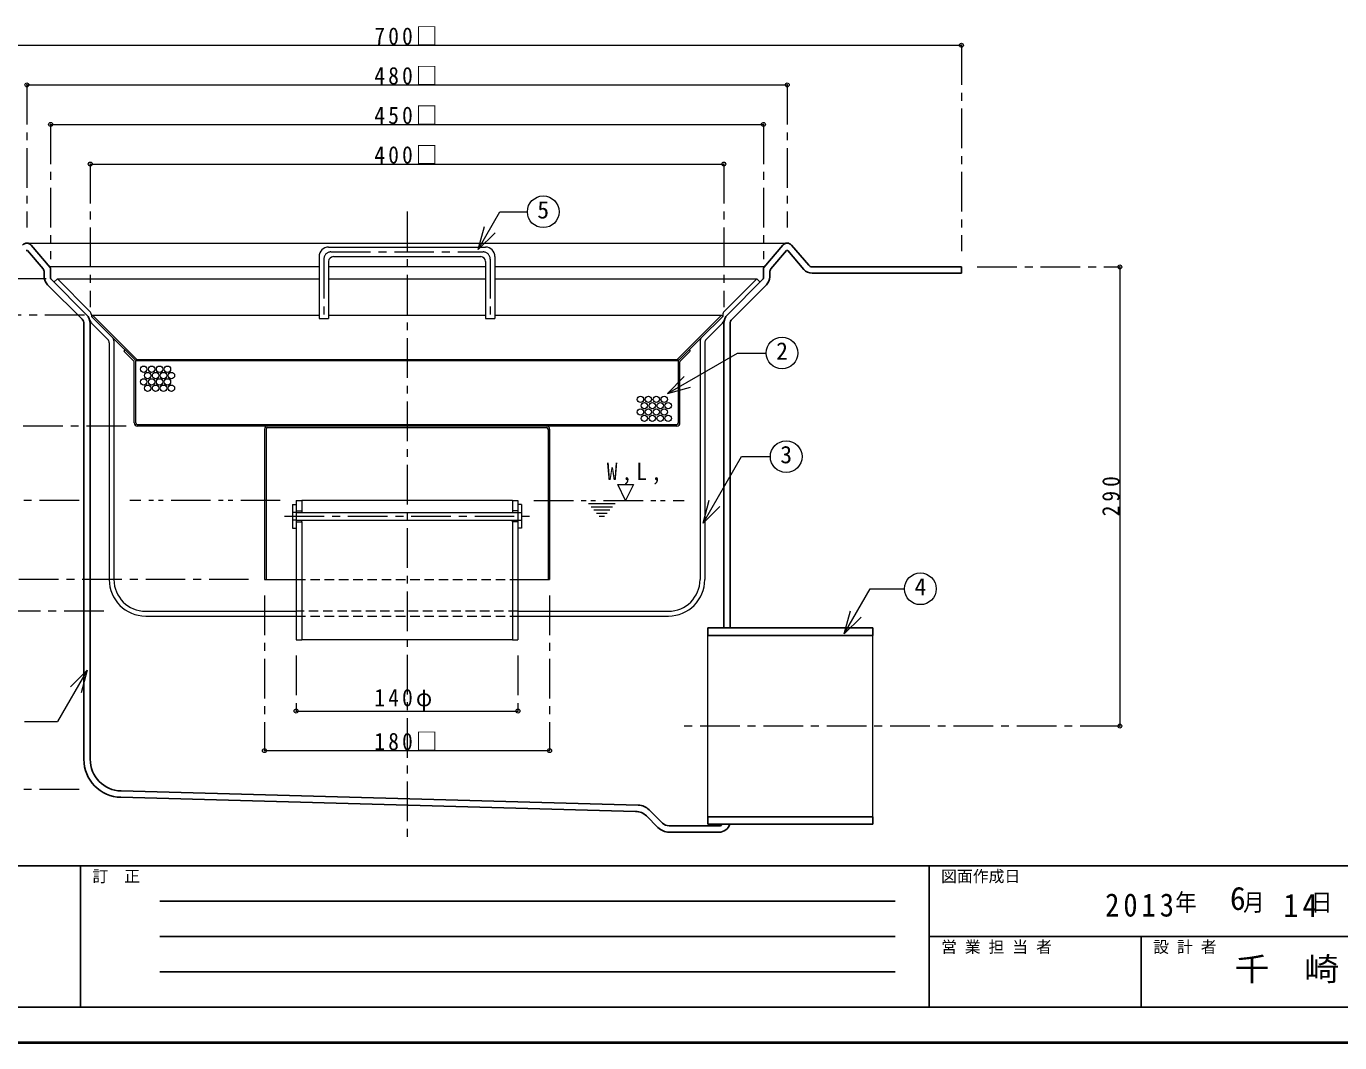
# Model space of a CAD drawing. Units: millimetres at full size, sheet at 1:5; details may follow other scales. Extents: x -1057 to 968, y -699 to 706.
# Drawn here: x -642 to 187, y -699 to -57 of the extents above; entities that cross this region are included whole.
import ezdxf
from ezdxf.enums import TextEntityAlignment as Align

# ---------------------------------------------------------------- set-up
doc = ezdxf.new("R2010")
doc.units = ezdxf.units.MM
doc.header["$LTSCALE"] = 5
doc.header["$PDMODE"] = 32
doc.header["$PDSIZE"] = 2.5
for name, pattern in [('CHAIN1', [8, 5, -1, 1, -1]), ('DASHED1', [1.8, 1.2, -0.6]), ('DOUBLE_CHAIN1', [8.8, 5, -1, 0.6, -0.6, 0.6, -1])]:
    doc.linetypes.add(name, pattern=pattern)
doc.layers.add('0-0_ﾚｲﾔ1', color=7, linetype='Continuous', lineweight=18)
doc.styles.add('ＭＳ ゴシック', font='')
doc.styles.get('ＭＳ ゴシック').set_extended_font_data('MS Gothic')

msp = doc.modelspace()

# ---------------------------------------------------------------- linework, layer by layer
at = {"layer": '0-0_ﾚｲﾔ1', "color": 4, "lineweight": 9}
for p, q in [((-751.961, -69.318), (-51.961, -69.318)), ((-641.961, -94.318), (-161.961, -94.318)), ((-626.961, -119.318), (-176.961, -119.318)), ((-601.961, -144.318), (-201.961, -144.318)), ((-451.461, -196.818), (-352.461, -196.818)), ((-457.461, -202.818), (-457.461, -241.818)), ((-451.461, -205.818), (-451.461, -241.818)), ((-448.461, -202.818), (-355.461, -202.818)), ((-352.461, -205.818), (-352.461, -241.818)), ((-346.461, -202.818), (-346.461, -241.818)), ((-457.461, -209.318), (-627.501, -209.318)), ((-352.461, -209.318), (-451.461, -209.318)), ((-176.421, -209.318), (-346.461, -209.318)), ((48.039, -209.318), (48.039, -499.318)), ((-622.718, -216.818), (-457.461, -216.818)), ((-451.461, -216.818), (-352.461, -216.818)), ((-346.461, -216.818), (-181.204, -216.818)), ((-600.547, -239.818), (-601.254, -240.525)), ((-600.547, -239.818), (-457.461, -239.818)), ((-572.555, -267.81), (-600.547, -239.818)), ((-451.461, -239.818), (-352.461, -239.818)), ((-231.366, -267.81), (-203.375, -239.818)), ((-457.461, -241.818), (-451.461, -241.818)), ((-352.461, -241.818), (-346.461, -241.818)), ((-573.262, -268.517), (-587.84, -253.94)), ((-230.659, -268.517), (-216.082, -253.94)), ((-580.041, -261.738), (-580.748, -262.446)), ((-574.555, -268.638), (-580.748, -262.446)), ((-229.366, -268.638), (-223.174, -262.446)), ((-223.881, -261.738), (-223.174, -262.446)), ((-574.262, -307.818), (-574.262, -269.345)), ((-573.262, -268.517), (-572.555, -267.81)), ((-573.262, -268.517), (-230.659, -268.517)), ((-573.262, -307.818), (-573.262, -268.931)), ((-572.555, -267.81), (-231.366, -267.81)), ((-230.659, -268.517), (-231.366, -267.81)), ((-230.659, -307.818), (-230.659, -268.931)), ((-229.659, -307.818), (-229.659, -269.345)), ((-572.262, -308.818), (-231.659, -308.818)), ((-231.659, -309.818), (-572.262, -309.818)), ((-491.961, -311.818), (-491.961, -406.818)), ((-490.961, -311.818), (-490.961, -406.818)), ((-489.961, -310.818), (-313.961, -310.818)), ((-312.961, -311.818), (-312.961, -406.818)), ((-311.961, -311.818), (-311.961, -406.818)), ((-335.461, -356.818), (-468.461, -356.818)), ((-468.461, -363.318), (-468.461, -364.318)), ((-335.461, -363.318), (-335.461, -364.318)), ((-468.461, -370.318), (-468.461, -369.318)), ((-335.461, -370.318), (-335.461, -369.318)), ((-491.961, -406.818), (-471.961, -406.818)), ((-331.961, -406.818), (-311.961, -406.818)), ((-335.461, -444.818), (-468.461, -444.818)), ((-471.961, -489.818), (-331.961, -489.818)), ((-491.961, -514.818), (-311.961, -514.818))]:
    msp.add_line(p, q, dxfattribs=at)
at = {"layer": '0-0_ﾚｲﾔ1', "color": 4, "linetype": 'CHAIN1', "lineweight": 9}
for p, q in [((-51.961, -69.318), (-51.961, -199.318)), ((-641.961, -94.318), (-641.961, -184.318)), ((-161.961, -94.318), (-161.961, -184.318)), ((-626.961, -119.318), (-626.961, -204.318)), ((-176.961, -119.318), (-176.961, -204.318)), ((-601.961, -144.318), (-601.961, -234.697)), ((-201.961, -144.318), (-201.961, -234.697)), ((-401.961, -174.318), (-401.961, -569.235)), ((-454.461, -204.318), (-454.461, -241.818)), ((-449.961, -199.818), (-353.961, -199.818)), ((-349.461, -204.318), (-349.461, -241.818)), ((-41.961, -209.318), (48.039, -209.318)), ((-629.84, -216.818), (-866.961, -216.818)), ((-605.547, -239.818), (-816.961, -239.818)), ((-579.262, -309.818), (-816.961, -309.818)), ((-608.961, -356.818), (-841.961, -356.818)), ((-479.261, -366.818), (-324.661, -366.818)), ((-501.961, -406.818), (-841.961, -406.818)), ((-491.961, -416.818), (-491.961, -514.818)), ((-311.961, -416.818), (-311.961, -514.818)), ((-593.461, -426.818), (-866.961, -426.818)), ((-471.961, -454.818), (-471.961, -489.818)), ((-331.961, -454.818), (-331.961, -489.818)), ((48.039, -499.318), (-226.961, -499.318)), ((-608.961, -539.318), (-891.961, -539.318))]:
    msp.add_line(p, q, dxfattribs=at)
at = {"layer": '0-0_ﾚｲﾔ1'}
for p, q in [((-357.021, -198.289), (-343.295, -174.515)), ((-343.295, -174.515), (-326.001, -174.515)), ((-357.021, -198.289), (-353.138, -183.8)), ((-357.021, -198.289), (-346.414, -187.682)), ((-641.961, -194.318), (-161.961, -194.318)), ((-622.718, -216.818), (-624.84, -218.94)), ((-602.132, -237.404), (-622.718, -216.818)), ((-201.789, -237.404), (-181.204, -216.818)), ((-181.204, -216.818), (-179.082, -218.94)), ((-601.254, -239.525), (-601.254, -240.525)), ((-202.668, -239.525), (-202.668, -240.525)), ((-601.475, -244.31), (-602.756, -241.655)), ((-587.84, -253.94), (-601.254, -240.525)), ((-600.894, -245.127), (-590.84, -255.182)), ((-216.082, -253.94), (-202.668, -240.525)), ((-203.028, -245.127), (-213.082, -255.182)), ((-202.447, -244.31), (-201.166, -241.655)), ((-586.961, -256.061), (-586.961, -406.818)), ((-216.961, -256.061), (-216.961, -406.818)), ((-589.961, -257.303), (-589.961, -406.818)), ((-237.558, -289.233), (-193.355, -263.713)), ((-213.961, -257.303), (-213.961, -406.818)), ((-193.355, -263.713), (-175.206, -263.713)), ((-237.558, -289.233), (-226.951, -278.627)), ((-237.558, -289.233), (-223.069, -285.351)), ((-215.085, -371.201), (-190.799, -329.138)), ((-190.799, -329.138), (-172.6, -329.138)), ((-474.261, -359.318), (-471.961, -359.318)), ((-471.961, -356.818), (-471.961, -444.818)), ((-471.961, -356.818), (-468.461, -356.818)), ((-471.961, -363.318), (-468.461, -363.318)), ((-471.961, -364.318), (-331.961, -364.318)), ((-468.461, -356.818), (-468.461, -363.318)), ((-335.461, -356.818), (-331.961, -356.818)), ((-335.461, -356.818), (-335.461, -363.318)), ((-331.961, -363.318), (-335.461, -363.318)), ((-331.961, -356.818), (-331.961, -444.818)), ((-329.661, -359.318), (-331.961, -359.318)), ((-215.085, -371.201), (-211.203, -356.713)), ((-215.085, -371.201), (-204.478, -360.595)), ((-471.961, -369.318), (-331.961, -369.318)), ((-335.461, -370.318), (-335.461, -444.818)), ((-331.961, -370.318), (-335.461, -370.318)), ((-125.937, -441.091), (-109.506, -412.632)), ((-109.506, -412.632), (-87.853, -412.632)), ((-566.961, -426.818), (-471.961, -426.818)), ((-566.961, -429.818), (-471.961, -429.818)), ((-331.961, -426.818), (-236.961, -426.818)), ((-331.961, -429.818), (-236.961, -429.818)), ((-125.937, -441.091), (-122.054, -426.602)), ((-125.937, -441.091), (-115.33, -430.485)), ((-471.961, -444.818), (-468.461, -444.818)), ((-335.461, -444.818), (-331.961, -444.818)), ((-211.961, -556.593), (-211.961, -442.043)), ((-107.961, -556.593), (-107.961, -442.043)), ((-603.896, -463.923), (-622.645, -496.397)), ((-603.896, -463.923), (-614.503, -474.53)), ((-603.896, -463.923), (-607.778, -478.412)), ((-643.46, -496.397), (-622.645, -496.397))]:
    msp.add_line(p, q, dxfattribs=at)
at = {"layer": '0-0_ﾚｲﾔ1', "color": 5, "lineweight": 25}
for p, q in [((-639.303, -195.541), (-627.201, -209.668)), ((-164.619, -195.541), (-176.72, -209.668)), ((-148.399, -208.27), (-159.303, -195.541)), ((-631.683, -210.585), (-641.581, -199.03)), ((-172.239, -210.585), (-162.341, -199.03)), ((-151.437, -210.872), (-161.581, -199.03)), ((-630.961, -215.576), (-630.961, -212.537)), ((-626.961, -210.318), (-626.961, -216.404)), ((-176.961, -210.318), (-176.961, -216.404)), ((-172.961, -212.537), (-172.961, -215.576)), ((-51.961, -209.318), (-146.12, -209.318)), ((-146.12, -213.318), (-51.961, -213.318)), ((-51.961, -209.318), (-51.961, -213.318)), ((-628.911, -220.525), (-607.132, -242.303)), ((-626.668, -217.111), (-604.304, -239.475)), ((-177.254, -217.111), (-199.618, -239.475)), ((-175.011, -220.525), (-196.789, -242.303)), ((-605.961, -520.308), (-605.961, -245.132)), ((-601.961, -520.308), (-601.961, -245.132)), ((-201.961, -437.318), (-201.961, -245.132)), ((-197.961, -245.132), (-197.961, -437.318)), ((-107.961, -437.318), (-211.961, -437.318)), ((-211.961, -442.043), (-211.961, -437.318)), ((-107.961, -442.043), (-107.961, -437.318)), ((-107.961, -442.043), (-211.961, -442.043)), ((-257.644, -553.165), (-582.615, -544.299)), ((-582.506, -540.301), (-255.943, -549.21)), ((-249.144, -552.135), (-240.718, -560.561)), ((-243.547, -563.389), (-250.846, -556.09)), ((-236.476, -562.318), (-204.961, -562.318)), ((-107.961, -556.593), (-211.961, -556.593)), ((-211.961, -561.318), (-211.961, -556.593)), ((-107.961, -561.318), (-211.961, -561.318)), ((-107.961, -561.318), (-107.961, -556.593)), ((-236.476, -566.318), (-204.961, -566.318))]:
    msp.add_line(p, q, dxfattribs=at)
at = {"layer": '0-0_ﾚｲﾔ1', "color": 4, "linetype": 'DOUBLE_CHAIN1', "lineweight": 9}
for p, q in [((-481.961, -356.818), (-576.961, -356.818)), ((-321.961, -356.818), (-226.961, -356.818)), ((-287.294, -358.818), (-270.628, -358.818)), ((-285.628, -360.818), (-272.294, -360.818)), ((-283.961, -362.818), (-273.961, -362.818)), ((-282.294, -364.818), (-275.628, -364.818)), ((-280.628, -366.818), (-277.294, -366.818))]:
    msp.add_line(p, q, dxfattribs=at)
at = {"layer": '0-0_ﾚｲﾔ1', "color": 4, "linetype": 'DASHED1', "lineweight": 9}
for p, q in [((-471.961, -364.318), (-474.261, -364.318)), ((-331.961, -364.318), (-329.661, -364.318)), ((-471.961, -369.318), (-474.261, -369.318)), ((-331.961, -369.318), (-329.661, -369.318)), ((-471.961, -406.818), (-331.961, -406.818))]:
    msp.add_line(p, q, dxfattribs=at)
at = {"layer": '0-0_ﾚｲﾔ1', "linetype": 'DASHED1'}
for p, q in [((-331.961, -426.818), (-471.961, -426.818)), ((-471.961, -429.818), (-331.961, -429.818))]:
    msp.add_line(p, q, dxfattribs=at)
at = {"layer": '0-0_ﾚｲﾔ1', "color": 6, "lineweight": 25}
for p, q in [((-1034.461, -587.532), (945.539, -587.532)), ((-608.032, -587.532), (-608.032, -676.818)), ((-72.318, -676.818), (-72.318, -587.532)), ((-558.032, -609.854), (-93.747, -609.854)), ((-93.747, -632.175), (-558.032, -632.175)), ((945.539, -632.175), (-72.318, -632.175)), ((61.611, -676.818), (61.611, -632.175)), ((-93.747, -654.497), (-558.032, -654.497)), ((945.539, -676.818), (-1034.461, -676.818))]:
    msp.add_line(p, q, dxfattribs=at)
at = {"layer": '0-0_ﾚｲﾔ1', "color": 1, "lineweight": 40}
msp.add_line((968.039, -699.318), (-1056.961, -699.318), dxfattribs=at)
at = {"layer": '0-0_ﾚｲﾔ1', "color": 4, "lineweight": 9}
msp.add_lwpolyline([(-346.461, -239.818), (-203.375, -239.818), (-202.668, -240.525)], dxfattribs=at)
msp.add_lwpolyline([(-263.961, -356.818), (-268.961, -346.818), (-258.961, -346.818)], close=True, dxfattribs=at)
at = {"layer": '0-0_ﾚｲﾔ1'}
for points in [[(-474.261, -359.318), (-474.261, -374.318), (-471.961, -374.318)], [(-329.661, -359.318), (-329.661, -374.318), (-331.961, -374.318)], [(-471.961, -370.318), (-468.461, -370.318), (-468.461, -444.818)]]:
    msp.add_lwpolyline(points, dxfattribs=at)
for centre in [(-316.001, -174.515), (-165.206, -263.713), (-162.6, -329.138), (-77.853, -412.632)]:
    msp.add_circle(centre, 10, dxfattribs=at)
at = {"layer": '0-0_ﾚｲﾔ1', "color": 4, "lineweight": 9}
for centre in [(-568.205, -273.927), (-563.205, -273.927), (-558.205, -273.927), (-553.205, -273.927), (-568.205, -281.927), (-565.705, -277.927), (-563.205, -281.927), (-560.705, -277.927), (-558.205, -281.927), (-555.705, -277.927), (-553.205, -281.927), (-550.705, -277.927), (-565.705, -285.927), (-560.705, -285.927), (-555.705, -285.927), (-550.705, -285.927), (-254.602, -292.976), (-252.102, -296.976), (-249.602, -292.976), (-247.102, -296.976), (-244.602, -292.976), (-242.102, -296.976), (-239.602, -292.976), (-237.102, -296.976), (-254.602, -300.976), (-252.102, -304.976), (-249.602, -300.976), (-247.102, -304.976), (-244.602, -300.976), (-242.102, -304.976), (-239.602, -300.976), (-237.102, -304.976)]:
    msp.add_circle(centre, 2, dxfattribs=at)
at = {"layer": '0-0_ﾚｲﾔ1', "color": 5, "lineweight": 25}
for centre, radius, start, end in [((-641.961, -197.818), 3.5, 40.58497, 139.41503), ((-641.961, -199.355), 0.5, 40.58497, 139.41503), ((-161.961, -197.818), 3.5, 40.58497, 139.41503), ((-161.961, -199.355), 0.5, 40.58497, 139.41503), ((-633.961, -212.537), 3, 0, 40.58497), ((-623.961, -215.576), 7, 180, 225), ((-627.961, -210.318), 1, 0, 40.58497), ((-175.961, -210.318), 1, 139.41503, 180), ((-179.961, -215.576), 7, 315, 0), ((-169.961, -212.537), 3, 139.41503, 180), ((-146.12, -206.318), 7, 220.58497, 270), ((-146.12, -206.318), 3, 220.58497, 270), ((-625.961, -216.404), 1, 180, 225), ((-177.961, -216.404), 1, 315, 360), ((-609.961, -245.132), 8, 0, 45), ((-193.961, -245.132), 8, 135, 180), ((-609.961, -245.132), 4, 0, 45), ((-193.961, -245.132), 4, 135, 180), ((-581.961, -520.308), 24, 180, 268.43732), ((-581.961, -520.308), 20, 180, 268.43732), ((-257.917, -563.161), 10, 45, 88.43732), ((-256.215, -559.206), 10, 45, 88.43732), ((-236.476, -556.318), 10, 225, 270), ((-236.476, -556.318), 6, 225, 270), ((-204.961, -559.318), 3, 270, 318.18969), ((-204.961, -559.318), 7, 270, 343.39845)]:
    msp.add_arc(centre, radius, start, end, dxfattribs=at)
at = {"layer": '0-0_ﾚｲﾔ1', "color": 4, "lineweight": 9}
for centre, radius, start, end in [((-451.461, -202.818), 6, 90, 180), ((-352.461, -202.818), 6, 0, 90), ((-448.461, -205.818), 3, 90, 180), ((-355.461, -205.818), 3, 0, 90), ((-575.262, -269.345), 1, 0, 45), ((-574.262, -268.931), 1, 0, 45), ((-229.659, -268.931), 1, 135, 180), ((-228.659, -269.345), 1, 135, 180), ((-572.262, -307.818), 2, 180, 270), ((-572.262, -307.818), 1, 180, 270), ((-489.961, -311.818), 2, 90, 180), ((-489.961, -311.818), 1, 90, 180), ((-313.961, -311.818), 2, 0, 90), ((-313.961, -311.818), 1, 0, 90), ((-231.659, -307.818), 1, 270, 0), ((-231.659, -307.818), 2, 270, 0)]:
    msp.add_arc(centre, radius, start, end, dxfattribs=at)
at = {"layer": '0-0_ﾚｲﾔ1', "color": 4, "linetype": 'CHAIN1', "lineweight": 9}
for centre, start, end in [((-449.961, -204.318), 90, 180), ((-353.961, -204.318), 0, 90)]:
    msp.add_arc(centre, 4.5, start, end, dxfattribs=at)
at = {"layer": '0-0_ﾚｲﾔ1'}
for centre, radius, start, end in [((-604.254, -239.525), 3, 0, 45), ((-199.668, -239.525), 3, 135, 180), ((-598.773, -243.006), 3, 205.7599, 225), ((-205.149, -243.006), 3, 315, 334.2401), ((-592.961, -257.303), 3, 0, 45), ((-589.961, -256.061), 3, 0, 45), ((-213.961, -256.061), 3, 135, 180), ((-210.961, -257.303), 3, 135, 180), ((-566.961, -406.818), 23, 180, 270), ((-566.961, -406.818), 20, 180, 270), ((-236.961, -406.818), 20, 270, 0), ((-236.961, -406.818), 23, 270, 0)]:
    msp.add_arc(centre, radius, start, end, dxfattribs=at)
at = {"layer": '0-0_ﾚｲﾔ1', "color": 4}
for p in [(-51.961, -69.318), (-641.961, -94.318), (-161.961, -94.318), (-626.961, -119.318), (-176.961, -119.318), (-601.961, -144.318), (-201.961, -144.318), (48.039, -209.318), (-471.961, -489.818), (-331.961, -489.818), (48.039, -499.318), (-491.961, -514.818), (-311.961, -514.818)]:
    msp.add_point(p, dxfattribs=at)

# ---------------------------------------------------------------- texts
at = {"layer": '0-0_ﾚｲﾔ1', "style": 'ＭＳ ゴシック'}
for s, height, p in [('5', 11, (-319.751, -182.015)), ('2', 11, (-168.956, -271.213)), ('3', 11, (-166.35, -336.638)), ('4', 11, (-81.603, -420.132)), ('訂\u3000正', 7.331, (-600.532, -600.032)), ('図面作成日', 7.331, (-64.818, -600.032)), ('6', 14.66, (117.539, -619.854)), ('営 業 担 当 者', 7.331, (-64.818, -644.675)), ('設 計 者', 7.331, (69.111, -644.675))]:
    msp.add_text(s, height=height, dxfattribs=at).set_placement(p, align=Align.BOTTOM_LEFT)
at = {"layer": '0-0_ﾚｲﾔ1', "style": 'ＭＳ ゴシック', "width": 1.1}
msp.add_text('千\u3000崎', height=14.66, dxfattribs=at).set_placement((120.539, -664.497), align=Align.BOTTOM_LEFT)
at = {"layer": '0-0_ﾚｲﾔ1', "attachment_point": 7, "style": 'ＭＳ ゴシック'}
for s, insert, char_height in [('\\T1.3;\\W0.9;700□', (-422.586, -69.318), 11), ('\\T1.3;\\W0.9;480□', (-422.586, -94.318), 11), ('\\T1.3;\\W0.9;450□', (-422.586, -119.318), 11), ('\\T1.3;\\W0.9;400□', (-422.586, -144.318), 11), ('\\T1.38;\\W0.9;W,L,', (-275.836, -346.818), 11), ('\\T1.3;\\W0.9;140φ', (-422.586, -489.818), 11), ('\\T1.3;\\W0.9;180□', (-422.586, -514.818), 11), ('\\T1.28;\\W0.9;2013', (38.789, -619.854), 14.66), ('\\T1.27;\\W0.9;年\\~\\~\\~月\\~\\~\\~日', (83.039, -617.354), 11), ('\\T1.27;\\W0.95;14', (151.289, -619.854), 14.66)]:
    msp.add_mtext(s, dxfattribs=dict(at, insert=insert, char_height=char_height))
at = {"layer": '0-0_ﾚｲﾔ1', "insert": (48.039, -366.818), "char_height": 11, "attachment_point": 7, "rotation": 90, "style": 'ＭＳ ゴシック'}
msp.add_mtext('\\T1.38;\\W0.9;290', dxfattribs=at)

doc.saveas('drawing.dxf')
